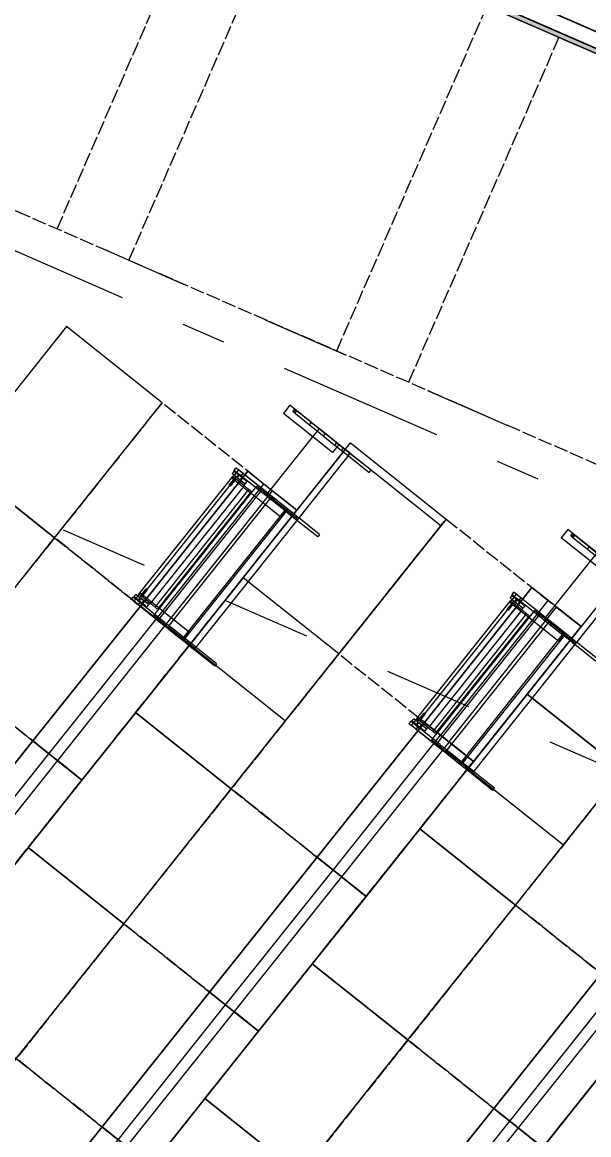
# Model space of a CAD drawing. Header units: millimetres. Extents: x -50172 to 90294, y -80883 to 25069.
# Drawn here: x -13281 to -11474, y -53916 to -50368 of the extents above; entities that cross this region are included whole.
import ezdxf
from ezdxf.enums import TextEntityAlignment as Align

# ---------------------------------------------------------------- set-up
doc = ezdxf.new("R2010")
doc.units = ezdxf.units.MM
doc.header["$MEASUREMENT"] = 0
for name, pattern in [('Dashed', [564.444447, 282.222223, -282.222223]), ('Double Dashed', [1093.611073, 529.166651, -211.666656, 141.111112, -211.666656]), ('Hidden Line', [55, 45, -10])]:
    doc.linetypes.add(name, pattern=pattern)
for name, color, linetype in [('A-95-MC_Marker_Section_P2.Marker', 7, 'Continuous'), ('New_A-15-MG_Structural_Grid_Phase_2', 7, 'Continuous'), ('New_A-25-M_Wall_Int', 7, 'Continuous'), ('New_A-35-M_FFE-Zone', 7, 'Continuous'), ('New_A-35-M_FFE_Fixed', 7, 'Continuous'), ('New_A-95-P_Drawing', 7, 'Continuous')]:
    doc.layers.add(name, color=color, linetype=linetype)
for name, color, linetype, lineweight in [('A-95-MC_Marker_Section_P2.Marker_Pen_No__1', 7, 'Continuous', 13), ('New_A-25-M_Wall_Int_Pen_No__1', 7, 'Continuous', 13), ('New_A-35-M_FFE_Fixed_Pen_No__101', 252, 'Continuous', 15), ('New_A-35-M_FFE_Fixed_Pen_No__93', 8, 'Continuous', 13), ('New_A-95-P_Drawing_Pen_No__1', 7, 'Continuous', 13), ('New_ArchiCAD Zone Stamps_Pen_No__9', 7, 'Continuous', 13)]:
    doc.layers.add(name, color=color, linetype=linetype, lineweight=lineweight)
for name, color, linetype, lineweight, true_color in [('New_A-15-MG_Structural_Grid_Phase_2_Pen_No__222', 7, 'Continuous', 13, 0x65af33), ('New_A-25-M_Wall_Int_Pen_No__107', 7, 'Continuous', 15, 0xa6a6a6), ('New_A-25-M_Wall_Int_Pen_No__81', 7, 'Continuous', 20, 0x6a6a6a), ('New_A-35-M_FFE-Zone_Pen_No__74', 7, 'Continuous', 20, 0x606060), ('New_A-35-M_FFE_Fixed_Pen_No__102', 7, 'Continuous', 15, 0xcccccc)]:
    doc.layers.add(name, color=color, linetype=linetype, lineweight=lineweight, true_color=true_color)
doc.styles.add('GENERATED_STYLE_1', font='')
doc.styles.add('GENERATED_STYLE_3', font='')
doc.styles.add('GENERATED_STYLE_4', font='')
doc.styles.get('GENERATED_STYLE_1').set_extended_font_data('Arial', bold=True)
doc.styles.get('GENERATED_STYLE_3').set_extended_font_data('Arial')
doc.styles.get('GENERATED_STYLE_4').set_extended_font_data('Swis721 BT')
doc.dimstyles.new('GENERATED_STYLE__5', dxfattribs={"dimtxt": 200, "dimasz": 152, "dimexe": 0.18, "dimexo": 0, "dimgap": 0.09, "dimtad": 1, "dimdec": 0, "dimzin": 0, "dimdsep": 46, "dimtxsty": 'GENERATED_STYLE_3', "dimblk": 'ARROWHEAD_2', "dimblk1": 'ARROWHEAD_2', "dimblk2": 'ARROWHEAD_2', "dimcen": 0.09, "dimclrd": 7, "dimclre": 7, "dimclrt": 7, "dimadec": 0, "dimazin": 0, "dimtfac": 1, "dimtdec": 4, "dimtmove": 0, "dimatfit": 3, "dimfxl": 1, "dimtolj": 1, "dimtzin": 0, "dimarcsym": 0})

# ---------------------------------------------------------------- blocks, each defined once
blk = doc.blocks.new('Lecture 1 First_INB 114R_2_1', base_point=(-22395.8, -55564.1))
at = {"layer": 'New_A-35-M_FFE-Zone_Pen_No__74', "linetype": 'Continuous'}
blk.add_line((-1721.4, -54710.4), (-19692.8, -46873.9), dxfattribs=at)
at = {"layer": 'New_ArchiCAD Zone Stamps_Pen_No__9'}
for tag, height, style, p in [('ROOM_NAME', 250, 'GENERATED_STYLE_1', (-23019.3, -54095.7)), ('zoneNameLine2', 250, 'GENERATED_STYLE_1', (-23207.8, -54527.8)), ('ROOM_NUMBER', 200, 'GENERATED_STYLE_3', (-23396.2, -54948.5)), ('measuredAreaCode', 200, 'GENERATED_STYLE_3', (-23553.2, -55308.6)), ('DUMMY_649', 200, 'GENERATED_STYLE_3', (-23245.8, -55442.7)), ('DUMMY_650', 200, 'GENERATED_STYLE_3', (-22616.7, -55717)), ('DUMMY_651', 133.3, 'GENERATED_STYLE_3', (-22337.4, -55823.6))]:
    blk.add_attdef(tag, text='', height=height, rotation=336.4404, dxfattribs=dict(at, style=style)).set_placement(p, align=Align.TOP_LEFT)
blk = doc.blocks.new('Wall_257_1', base_point=(-6936.2, -52436.4))
at = {"layer": 'New_A-25-M_Wall_Int_Pen_No__107', "linetype": 'Continuous'}
blk.add_hatch(color=256, dxfattribs=at).paths.add_polyline_path([(-16539.5, -48248.9), (-6936.2, -52436.4), (-6930.2, -52422.7), (-16533.5, -48235.2)])
at = {"layer": 'New_A-25-M_Wall_Int_Pen_No__81', "linetype": 'Continuous', "lineweight": 0, "true_color": 0x353535}
for points in [[(-16513.9, -48190.3), (-6910.6, -52377.8), (-6910.2, -52376.9), (-16513.5, -48189.3)], [(-16533.5, -48235.2), (-6930.2, -52422.7), (-6929.8, -52421.8), (-16533.1, -48234.3)]]:
    blk.add_hatch(color=250, dxfattribs=at).paths.add_polyline_path(points)
at = {"layer": 'New_A-25-M_Wall_Int_Pen_No__1', "linetype": 'Continuous'}
for p, q in [((-16513.9, -48190.3), (-6910.6, -52377.8)), ((-16513.5, -48189.3), (-6910.2, -52376.9)), ((-16533.5, -48235.2), (-6930.2, -52422.7)), ((-16533.1, -48234.3), (-6929.8, -52421.8))]:
    blk.add_line(p, q, dxfattribs=at)
at = {"layer": 'New_A-25-M_Wall_Int_Pen_No__1', "linetype": 'Continuous', "flags": 128}
blk.add_lwpolyline([(-16752.7, -48155.9), (-6936.2, -52436.4)], dxfattribs=at)
blk = doc.blocks.new('Standard grid marker_15')
at = {"layer": 'New_A-15-MG_Structural_Grid_Phase_2_Pen_No__222', "linetype": 'Double Dashed'}
blk.add_line((2590.6, 0), (20063.5, 0), dxfattribs=at)
at = {"layer": 'New_A-15-MG_Structural_Grid_Phase_2_Pen_No__222', "style": 'GENERATED_STYLE_4'}
for tag, p in [('AC_MarkerText_1_0', (-500, 43.4)), ('AC_MarkerText_1_1', (23154.2, 43.4))]:
    blk.add_attdef(tag, text='', height=350, rotation=180, dxfattribs=at).set_placement(p, align=Align.MIDDLE_CENTER)
blk = doc.blocks.new('Montpelier with surface-row end_2')
at = {"layer": 'New_A-35-M_FFE_Fixed_Pen_No__93', "linetype": 'Continuous'}
for p, q in [((390, 795.2), (0, 795.2)), ((0, 795.2), (0, 0)), ((285, 800), (370, 800)), ((285, 790.4), (285, 800)), ((285, 790.4), (370, 790.4)), ((370, 800), (371, 800)), ((370, 790.4), (370, 800)), ((370, 268.3), (370, 795.2)), ((370, 795.2), (414.6, 795.2)), ((370, 790.4), (371, 790.4)), ((371, 800), (397.3, 800)), ((371, 790.4), (371, 800)), ((371, 790.4), (397.3, 790.4)), ((390, 0), (390, 795.2)), ((397.3, 790.4), (397.3, 800)), ((397.3, 800), (424.7, 800)), ((397.3, 790.4), (424.7, 790.4)), ((414.6, 795.2), (415.5, 795.2)), ((414.6, 268.3), (414.6, 795.2)), ((415.5, 795.2), (416.5, 795.2)), ((416, 799.5), (616, 799.5)), ((416, 799.5), (416, 766)), ((416.5, 795.2), (417.4, 795.2)), ((417.4, 795.2), (418.3, 795.2)), ((418.3, 795.2), (419, 795.2)), ((419, 795.2), (419.6, 795.2)), ((419.6, 795.2), (420, 795.2)), ((420, 795.2), (420.2, 795.2)), ((420.2, 268.3), (420.2, 795.2)), ((420.2, 795.2), (480, 795.2)), ((424.7, 790.4), (424.7, 800)), ((424.7, 800), (470.9, 800)), ((424.7, 790.4), (470.9, 790.4)), ((470.9, 800), (477.4, 800)), ((470.9, 790.4), (470.9, 800)), ((470.9, 790.4), (477.4, 790.4)), ((477.4, 800), (478.6, 800)), ((477.4, 790.4), (477.4, 800)), ((477.4, 790.4), (478.6, 790.4)), ((478.6, 800), (480.7, 800)), ((478.6, 790.4), (480.7, 790.4)), ((480, 795.2), (482.5, 795.2)), ((480, 268.3), (480, 795.2)), ((480.7, 800), (483.7, 800)), ((480.7, 790.4), (483.7, 790.4)), ((482.5, 795.2), (485.7, 795.2)), ((483.7, 800), (487.4, 800)), ((483.7, 790.4), (487.4, 790.4)), ((485.7, 795.2), (489.5, 795.2)), ((487.4, 800), (491.7, 800)), ((487.4, 790.4), (491.7, 790.4)), ((489.5, 795.2), (493.9, 795.2)), ((491.7, 800), (496.6, 800)), ((491.7, 790.4), (496.6, 790.4)), ((493.9, 795.2), (499, 795.2)), ((496.6, 800), (501.7, 800)), ((496.6, 790.4), (501.7, 790.4)), ((499, 795.2), (504.7, 795.2)), ((501.7, 800), (507.1, 800)), ((501.7, 790.4), (507.1, 790.4)), ((504.7, 795.2), (511, 795.2)), ((507.1, 800), (597.9, 800)), ((507.1, 790.4), (507.1, 800)), ((507.1, 790.4), (597.9, 790.4)), ((511, 795.2), (517.9, 795.2)), ((517.9, 795.2), (525.2, 795.2)), ((517.9, 268.3), (517.9, 795.2)), ((525.2, 795.2), (530.9, 795.2)), ((530.9, 795.2), (535, 795.2)), ((535, 795.2), (537.4, 795.2)), ((537.4, 795.2), (538.2, 795.2)), ((538.2, 268.3), (538.2, 795.2)), ((571.6, 787.5), (573.6, 787.5)), ((571.6, 787.5), (571.6, 778.3)), ((573.6, 787.5), (579.3, 787.5)), ((579.3, 787.5), (587.8, 787.5)), ((587.8, 787.5), (597.9, 787.5)), ((589.7, 790.7), (590.2, 790.7)), ((589.7, 790.7), (589.7, 778.3)), ((590.2, 790.7), (591.7, 790.7)), ((591.7, 790.7), (594, 790.7)), ((592.1, 790.7), (592.7, 790.7)), ((592.1, 790.7), (592.1, 778.3)), ((592.7, 790.7), (594.2, 790.7)), ((594, 790.7), (596.7, 790.7)), ((594.2, 790.7), (596.5, 790.7)), ((596.5, 790.7), (599.1, 790.7)), ((596.7, 790.7), (599.4, 790.7)), ((597.9, 800), (608.1, 800)), ((597.9, 790.4), (597.9, 800)), ((597.9, 790.4), (608.1, 790.4)), ((597.9, 787.5), (608, 787.5)), ((599.1, 790.7), (601.8, 790.7)), ((599.4, 790.7), (601.6, 790.7)), ((601.6, 790.7), (603.2, 790.7)), ((601.8, 790.7), (604.1, 790.7)), ((603.2, 790.7), (603.7, 790.7)), ((603.7, 790.7), (603.7, 778.3)), ((604.1, 790.7), (605.6, 790.7)), ((605.6, 790.7), (606.1, 790.7)), ((606.1, 790.7), (606.1, 778.3)), ((608, 787.5), (616.5, 787.5)), ((608.1, 800), (617, 800)), ((608.1, 790.4), (617, 790.4)), ((616, 799.5), (616, 766)), ((616.5, 787.5), (622.2, 787.5)), ((617, 800), (623.5, 800)), ((617, 790.4), (623.5, 790.4)), ((622.2, 787.5), (624.2, 787.5)), ((623.5, 800), (626.7, 800)), ((623.5, 790.4), (626.7, 790.4)), ((624.2, 787.5), (624.2, 778.3)), ((626.7, 790.4), (626.7, 800)), ((416, 766), (616, 766)), ((541.1, 291.7), (541.1, 771.7)), ((541.1, 771.7), (541.7, 771.7)), ((541.7, 771.7), (543.1, 771.7)), ((543.1, 771.7), (545.3, 771.7)), ((545.3, 771.7), (548.1, 771.7)), ((548.1, 771.7), (551.8, 771.7)), ((551.8, 771.7), (552.7, 771.7)), ((551.8, 291.7), (551.8, 771.7)), ((552.7, 771.7), (554.3, 771.7)), ((554.3, 771.7), (556.3, 771.7)), ((556.3, 771.7), (558.8, 771.7)), ((558.8, 771.7), (561.5, 771.7)), ((561.5, 771.7), (564.4, 771.7)), ((564.4, 771.7), (567.4, 771.7)), ((567.4, 771.7), (570.4, 771.7)), ((570.4, 771.7), (607, 771.7)), ((570.4, 291.7), (570.4, 771.7)), ((571.6, 778.3), (573.6, 778.3)), ((571.6, 777.5), (572.4, 777.5)), ((571.6, 777.5), (571.6, 771.7)), ((571.6, 771.7), (572.4, 771.7)), ((572.4, 777.5), (574.9, 777.5)), ((572.4, 771.7), (574.9, 771.7)), ((573.6, 778.3), (579.3, 778.3)), ((574.9, 777.5), (578.9, 777.5)), ((574.9, 771.7), (578.9, 771.7)), ((578.9, 777.5), (584, 777.5)), ((578.9, 771.7), (584, 771.7)), ((579.3, 778.3), (587.8, 778.3)), ((584, 777.5), (590.1, 777.5)), ((584, 771.7), (590.1, 771.7)), ((587.8, 778.3), (597.9, 778.3)), ((589.7, 778.3), (590.2, 778.3)), ((590.1, 777.5), (596.6, 777.5)), ((590.1, 771.7), (596.6, 771.7)), ((590.2, 778.3), (591.7, 778.3)), ((591.7, 778.3), (594, 778.3)), ((592.1, 778.3), (592.7, 778.3)), ((592.7, 778.3), (594.2, 778.3)), ((594, 778.3), (596.7, 778.3)), ((594.2, 778.3), (596.5, 778.3)), ((596.5, 778.3), (599.1, 778.3)), ((596.6, 777.5), (603.3, 777.5)), ((596.6, 771.7), (603.3, 771.7)), ((596.7, 778.3), (599.4, 778.3)), ((597.9, 778.3), (608, 778.3)), ((599.1, 778.3), (601.8, 778.3)), ((599.4, 778.3), (601.6, 778.3)), ((601.6, 778.3), (603.2, 778.3)), ((601.8, 778.3), (604.1, 778.3)), ((603.2, 778.3), (603.7, 778.3)), ((603.3, 777.5), (609.5, 777.5)), ((603.3, 771.7), (609.5, 771.7)), ((604.1, 778.3), (605.6, 778.3)), ((604.5, 771.7), (604.5, 743)), ((604.5, 771.7), (609.5, 771.7)), ((605.6, 778.3), (606.1, 778.3)), ((607, 771.7), (609.5, 771.7)), ((607, 291.7), (607, 771.7)), ((608, 778.3), (616.5, 778.3)), ((609.5, 777.5), (609.5, 771.7)), ((609.5, 771.7), (609.5, 743)), ((609.5, 771.7), (611.9, 771.7)), ((611.9, 771.7), (613.9, 771.7)), ((613.9, 771.7), (615.5, 771.7)), ((615.5, 771.7), (616.8, 771.7)), ((616.5, 778.3), (622.2, 778.3)), ((616.8, 771.7), (617.6, 771.7)), ((617.6, 771.7), (617.9, 771.7)), ((617.9, 291.7), (617.9, 771.7)), ((622.2, 778.3), (624.2, 778.3)), ((604.5, 743), (609.5, 743)), ((604.5, 291.7), (604.5, 320.5)), ((604.5, 320.5), (609.5, 320.5)), ((609.5, 291.7), (609.5, 320.5)), ((416, 263.5), (416, 297)), ((416, 297), (616, 297)), ((541.1, 291.7), (541.7, 291.7)), ((541.7, 291.7), (543.1, 291.7)), ((543.1, 291.7), (545.3, 291.7)), ((545.3, 291.7), (548.1, 291.7)), ((548.1, 291.7), (551.8, 291.7)), ((551.8, 291.7), (552.7, 291.7)), ((552.7, 291.7), (554.3, 291.7)), ((554.3, 291.7), (556.3, 291.7)), ((556.3, 291.7), (558.8, 291.7)), ((558.8, 291.7), (561.5, 291.7)), ((561.5, 291.7), (564.4, 291.7)), ((564.4, 291.7), (567.4, 291.7)), ((567.4, 291.7), (570.4, 291.7)), ((570.4, 291.7), (607, 291.7)), ((571.6, 286), (571.6, 291.7)), ((571.6, 291.7), (572.4, 291.7)), ((571.6, 286), (572.4, 286)), ((571.6, 285.2), (573.6, 285.2)), ((571.6, 275.9), (571.6, 285.2)), ((572.4, 291.7), (574.9, 291.7)), ((572.4, 286), (574.9, 286)), ((573.6, 285.2), (579.3, 285.2)), ((574.9, 291.7), (578.9, 291.7)), ((574.9, 286), (578.9, 286)), ((578.9, 291.7), (584, 291.7)), ((578.9, 286), (584, 286)), ((579.3, 285.2), (587.8, 285.2)), ((584, 291.7), (590.1, 291.7)), ((584, 286), (590.1, 286)), ((587.8, 285.2), (597.9, 285.2)), ((589.7, 272.8), (589.7, 285.2)), ((589.7, 285.2), (590.2, 285.2)), ((590.1, 291.7), (596.6, 291.7)), ((590.1, 286), (596.6, 286)), ((590.2, 285.2), (591.7, 285.2)), ((591.7, 285.2), (594, 285.2)), ((592.1, 272.8), (592.1, 285.2)), ((592.1, 285.2), (592.7, 285.2)), ((592.7, 285.2), (594.2, 285.2)), ((594, 285.2), (596.7, 285.2)), ((594.2, 285.2), (596.5, 285.2)), ((596.5, 285.2), (599.1, 285.2)), ((596.6, 291.7), (603.3, 291.7)), ((596.6, 286), (603.3, 286)), ((596.7, 285.2), (599.4, 285.2)), ((597.9, 285.2), (608, 285.2)), ((599.1, 285.2), (601.8, 285.2)), ((599.4, 285.2), (601.6, 285.2)), ((601.6, 285.2), (603.2, 285.2)), ((601.8, 285.2), (604.1, 285.2)), ((603.2, 285.2), (603.7, 285.2)), ((603.3, 291.7), (609.5, 291.7)), ((603.3, 286), (609.5, 286)), ((603.7, 272.8), (603.7, 285.2)), ((604.1, 285.2), (605.6, 285.2)), ((604.5, 291.7), (609.5, 291.7)), ((605.6, 285.2), (606.1, 285.2)), ((606.1, 272.8), (606.1, 285.2)), ((607, 291.7), (609.5, 291.7)), ((608, 285.2), (616.5, 285.2)), ((609.5, 291.7), (611.9, 291.7)), ((609.5, 286), (609.5, 291.7)), ((611.9, 291.7), (613.9, 291.7)), ((613.9, 291.7), (615.5, 291.7)), ((615.5, 291.7), (616.8, 291.7)), ((616, 263.5), (616, 297)), ((616.5, 285.2), (622.2, 285.2)), ((616.8, 291.7), (617.6, 291.7)), ((617.6, 291.7), (617.9, 291.7)), ((622.2, 285.2), (624.2, 285.2)), ((624.2, 275.9), (624.2, 285.2)), ((285, 273.1), (370, 273.1)), ((285, 263.5), (285, 273.1)), ((285, 263.5), (370, 263.5)), ((370, 273.1), (371, 273.1)), ((370, 263.5), (370, 273.1)), ((370, 268.3), (414.6, 268.3)), ((370, 263.5), (371, 263.5)), ((370.4, 0), (370.4, 268.3)), ((370.4, 268.3), (390, 268.3)), ((371, 273.1), (397.3, 273.1)), ((371, 263.5), (371, 273.1)), ((371, 263.5), (397.3, 263.5)), ((390, 268.3), (497, 268.3)), ((390, 0), (390, 268.3)), ((397.3, 273.1), (424.7, 273.1)), ((397.3, 263.5), (397.3, 273.1)), ((397.3, 263.5), (424.7, 263.5)), ((414.6, 268.3), (415.5, 268.3)), ((415.5, 268.3), (416.5, 268.3)), ((416, 263.5), (616, 263.5)), ((416.5, 268.3), (417.4, 268.3)), ((417.4, 268.3), (418.3, 268.3)), ((418.3, 268.3), (419, 268.3)), ((419, 268.3), (419.6, 268.3)), ((419.6, 268.3), (420, 268.3)), ((420, 268.3), (420.2, 268.3)), ((420.2, 268.3), (480, 268.3)), ((424.7, 273.1), (470.9, 273.1)), ((424.7, 263.5), (424.7, 273.1)), ((424.7, 263.5), (470.9, 263.5)), ((470.9, 273.1), (477.4, 273.1)), ((470.9, 263.5), (470.9, 273.1)), ((470.9, 263.5), (477.4, 263.5)), ((477.4, 273.1), (478.6, 273.1)), ((477.4, 263.5), (477.4, 273.1)), ((477.4, 263.5), (478.6, 263.5)), ((478.6, 273.1), (480.7, 273.1)), ((478.6, 263.5), (480.7, 263.5)), ((480, 268.3), (482.5, 268.3)), ((480.7, 273.1), (483.7, 273.1)), ((480.7, 263.5), (483.7, 263.5)), ((482.5, 268.3), (485.7, 268.3)), ((483.7, 273.1), (487.4, 273.1)), ((483.7, 263.5), (487.4, 263.5)), ((485.7, 268.3), (489.5, 268.3)), ((487.4, 273.1), (491.7, 273.1)), ((487.4, 263.5), (491.7, 263.5)), ((489.5, 268.3), (493.9, 268.3)), ((491.7, 273.1), (496.6, 273.1)), ((491.7, 263.5), (496.6, 263.5)), ((493.9, 268.3), (499, 268.3)), ((496.6, 273.1), (501.7, 273.1)), ((496.6, 263.5), (501.7, 263.5)), ((497, 0), (497, 268.3)), ((499, 268.3), (504.7, 268.3)), ((501.7, 273.1), (507.1, 273.1)), ((501.7, 263.5), (507.1, 263.5)), ((504.7, 268.3), (511, 268.3)), ((507.1, 273.1), (597.9, 273.1)), ((507.1, 263.5), (507.1, 273.1)), ((507.1, 263.5), (597.9, 263.5)), ((511, 268.3), (517.9, 268.3)), ((517.9, 268.3), (525.2, 268.3)), ((525.2, 268.3), (530.9, 268.3)), ((530.9, 268.3), (535, 268.3)), ((535, 268.3), (537.4, 268.3)), ((537.4, 268.3), (538.2, 268.3)), ((571.6, 275.9), (573.6, 275.9)), ((573.6, 275.9), (579.3, 275.9)), ((579.3, 275.9), (587.8, 275.9)), ((587.8, 275.9), (597.9, 275.9)), ((589.7, 272.8), (590.2, 272.8)), ((590.2, 272.8), (591.7, 272.8)), ((591.7, 272.8), (594, 272.8)), ((592.1, 272.8), (592.7, 272.8)), ((592.7, 272.8), (594.2, 272.8)), ((594, 272.8), (596.7, 272.8)), ((594.2, 272.8), (596.5, 272.8)), ((596.5, 272.8), (599.1, 272.8)), ((596.7, 272.8), (599.4, 272.8)), ((597.9, 275.9), (608, 275.9)), ((597.9, 273.1), (608.1, 273.1)), ((597.9, 263.5), (597.9, 273.1)), ((597.9, 263.5), (608.1, 263.5)), ((599.1, 272.8), (601.8, 272.8)), ((599.4, 272.8), (601.6, 272.8)), ((601.6, 272.8), (603.2, 272.8)), ((601.8, 272.8), (604.1, 272.8)), ((603.2, 272.8), (603.7, 272.8)), ((604.1, 272.8), (605.6, 272.8)), ((605.6, 272.8), (606.1, 272.8)), ((608, 275.9), (616.5, 275.9)), ((608.1, 273.1), (617, 273.1)), ((608.1, 263.5), (617, 263.5)), ((616.5, 275.9), (622.2, 275.9)), ((617, 273.1), (623.5, 273.1)), ((617, 263.5), (623.5, 263.5)), ((622.2, 275.9), (624.2, 275.9)), ((623.5, 273.1), (626.7, 273.1)), ((623.5, 263.5), (626.7, 263.5)), ((626.7, 263.5), (626.7, 273.1)), ((0, 0), (390, 0)), ((285, 9.6), (285, 0)), ((370, 9.6), (285, 9.6)), ((370, 0), (285, 0)), ((370, 9.6), (370, 0)), ((371, 9.6), (370, 9.6)), ((371, 0), (370, 0)), ((370.4, 0), (390, 0)), ((371, 9.6), (371, 0)), ((397.3, 9.6), (371, 9.6)), ((397.3, 0), (371, 0)), ((390, 0), (497, 0)), ((424.7, 9.6), (397.3, 9.6)), ((397.3, 9.6), (397.3, 0)), ((424.7, 0), (397.3, 0)), ((416, 0), (416, 33.5)), ((416, 33.5), (616, 33.5)), ((416, 0), (616, 0)), ((470.9, 9.6), (424.7, 9.6)), ((424.7, 9.6), (424.7, 0)), ((470.9, 0), (424.7, 0)), ((477.4, 9.6), (470.9, 9.6)), ((470.9, 9.6), (470.9, 0)), ((477.4, 0), (470.9, 0)), ((495.7, 9.6), (477.4, 9.6)), ((495.7, 0), (477.4, 0)), ((528.2, 9.6), (495.7, 9.6)), ((528.2, 0), (495.7, 0)), ((530.6, 9.6), (528.2, 9.6)), ((528.2, 9.6), (528.2, 0)), ((530.6, 0), (528.2, 0)), ((534.9, 9.6), (530.6, 9.6)), ((534.9, 0), (530.6, 0)), ((540.8, 9.6), (534.9, 9.6)), ((540.8, 0), (534.9, 0)), ((548.2, 9.6), (540.8, 9.6)), ((548.2, 0), (540.8, 0)), ((556.9, 9.6), (548.2, 9.6)), ((556.9, 0), (548.2, 0)), ((566.6, 9.6), (556.9, 9.6)), ((566.6, 0), (556.9, 0)), ((576.9, 9.6), (566.6, 9.6)), ((576.9, 0), (566.6, 0)), ((587.6, 9.6), (576.9, 9.6)), ((587.6, 0), (576.9, 0)), ((591, 9.6), (587.6, 9.6)), ((587.6, 9.6), (587.6, 0)), ((591, 0), (587.6, 0)), ((592, 9.6), (591, 9.6)), ((591, 9.6), (591, 0)), ((592, 0), (591, 0)), ((592.9, 9.6), (592, 9.6)), ((592.9, 0), (592, 0)), ((593.8, 9.6), (592.9, 9.6)), ((593.8, 0), (592.9, 0)), ((594.6, 9.6), (593.8, 9.6)), ((594.6, 0), (593.8, 0)), ((595.2, 9.6), (594.6, 9.6)), ((595.2, 0), (594.6, 0)), ((595.6, 9.6), (595.2, 9.6)), ((595.6, 0), (595.2, 0)), ((595.9, 9.6), (595.6, 9.6)), ((595.9, 0), (595.6, 0)), ((596, 9.6), (595.9, 9.6)), ((596, 0), (595.9, 0)), ((596, 9.6), (596, 0)), ((616, 0), (616, 33.5))]:
    blk.add_line(p, q, dxfattribs=at)
blk = doc.blocks.new('*D1390')
at = {"layer": 'New_A-95-P_Drawing_Pen_No__1', "linetype": 'Continuous'}
for p, q in [((-8689.6, -51407.6), (-8826.8, -51221.8)), ((-8719.1, -51225), (-8758.2, -51314.7)), ((-8895.7, -51254.7), (-8620.7, -51374.6)), ((-8758.2, -51314.7), (-8878.1, -51589.7)), ((-8946.7, -51496.8), (-8809.5, -51682.6)), ((-9015.6, -51529.7), (-8740.6, -51649.6)), ((-8878.1, -51589.7), (-8917.2, -51679.3))]:
    blk.add_line(p, q, dxfattribs=at)
at = {"layer": 'New_A-95-P_Drawing_Pen_No__1', "insert": (-8771.7, -51245.7), "char_height": 200, "attachment_point": 7, "rotation": 66.4404, "style": 'GENERATED_STYLE_3'}
blk.add_mtext('\\A1;{\\fArial|b0|i0|c0|p34;300}', dxfattribs=at)
blk = doc.blocks.new('ARROWHEAD_2')
at = {"color": 0, "linetype": 'Continuous', "lineweight": 0}
for p, q in [((-0.378, -0.655), (0.378, 0.655)), ((0, 0), (-1, 0))]:
    blk.add_line(p, q, dxfattribs=at)
blk = doc.blocks.new('Cutting Plane_6_1', base_point=(10470.5, -62286.8))
at = {"layer": 'A-95-MC_Marker_Section_P2.Marker_Pen_No__1', "linetype": 'Dashed'}
blk.add_line((3665.4, -59319.5), (-44301, -38403.7), dxfattribs=at)

msp = doc.modelspace()

# ---------------------------------------------------------------- linework, layer by layer
at = {"layer": 'New_A-35-M_FFE_Fixed_Pen_No__101', "linetype": 'Hidden Line', "flags": 128}
msp.add_lwpolyline([(-14062.5, -50638.1), (-13582.9, -49538.2), (-3541.3, -53916.8), (-4020.9, -55016.8)], close=True, dxfattribs=at)
for points in [[(-12278.4, -51416.1), (-11798.8, -50316.1)], [(-11569.6, -50416), (-12049.3, -51516)]]:
    msp.add_lwpolyline(points, dxfattribs=at)
at = {"layer": 'New_A-35-M_FFE_Fixed_Pen_No__102', "linetype": 'Hidden Line', "flags": 128}
for points in [[(-13170.5, -51027.1), (-12690.8, -49927.1)], [(-12941.3, -51127), (-12461.7, -50027.1)]]:
    msp.add_lwpolyline(points, dxfattribs=at)
at = {"layer": 'New_A-35-M_FFE_Fixed_Pen_No__102', "linetype": 'Continuous', "flags": 128}
for points in [[(-13140.5, -51338.4), (-13483.3, -51768.5), (-13178.4, -52011.6), (-12835.5, -51581.5)], [(-12576.9, -52139.4), (-12234, -51709.3), (-11929.1, -51952.4), (-12271.9, -52382.5)], [(-13483.3, -51768.5), (-13826.2, -52198.5), (-13521.2, -52441.6), (-13178.4, -52011.6)], [(-12510.6, -51840.5), (-12561.9, -51799.7), (-12904.7, -52229.7), (-12853.4, -52270.6)], [(-12405.5, -51924.3), (-12748.3, -52354.4), (-12904.7, -52229.7), (-12561.9, -51799.7)], [(-12405.5, -51924.3), (-12483.7, -51862), (-12826.5, -52292.1), (-12748.3, -52354.4)], [(-11327.6, -52080.2), (-11670.4, -52510.3), (-11365.5, -52753.3), (-11022.6, -52323.3)], [(-12576.9, -52139.4), (-12919.7, -52569.4), (-12614.7, -52812.5), (-12271.9, -52382.5)], [(-11947, -52641.5), (-11998.2, -52600.6), (-11655.4, -52170.5), (-11604.1, -52211.4)], [(-11841.8, -52725.3), (-11499, -52295.2), (-11655.4, -52170.5), (-11998.2, -52600.6)], [(-12853.4, -52270.6), (-12904.7, -52229.7), (-13247.5, -52659.8), (-13196.2, -52700.7)], [(-12748.3, -52354.4), (-13091.1, -52784.5), (-13247.5, -52659.8), (-12904.7, -52229.7)], [(-11841.8, -52725.3), (-11920, -52663), (-11577.2, -52232.9), (-11499, -52295.2)], [(-12748.3, -52354.4), (-12826.5, -52292.1), (-13169.3, -52722.1), (-13091.1, -52784.5)], [(-11670.4, -52510.3), (-12013.2, -52940.3), (-11708.3, -53183.4), (-11365.5, -52753.3)], [(-12919.7, -52569.4), (-13262.5, -52999.5), (-12957.6, -53242.6), (-12614.7, -52812.5)], [(-11947, -52641.5), (-11998.2, -52600.6), (-12341.1, -53030.7), (-12289.8, -53071.6)], [(-11841.8, -52725.3), (-12184.7, -53155.4), (-12341.1, -53030.7), (-11998.2, -52600.6)], [(-13196.2, -52700.7), (-13247.5, -52659.8), (-13590.3, -53089.9), (-13539.1, -53130.8)], [(-13091.1, -52784.5), (-13434, -53214.6), (-13590.3, -53089.9), (-13247.5, -52659.8)], [(-11841.8, -52725.3), (-11920, -52663), (-12262.9, -53093), (-12184.7, -53155.4)], [(-13091.1, -52784.5), (-13169.3, -52722.1), (-13512.1, -53152.2), (-13434, -53214.6)], [(-12013.2, -52940.3), (-12356.1, -53370.4), (-12051.1, -53613.5), (-11708.3, -53183.4)], [(-13262.5, -52999.5), (-13605.4, -53429.6), (-13300.4, -53672.7), (-12957.6, -53242.6)], [(-12289.8, -53071.6), (-12341.1, -53030.7), (-12683.9, -53460.8), (-12632.6, -53501.6)], [(-12184.7, -53155.4), (-12527.5, -53585.4), (-12683.9, -53460.8), (-12341.1, -53030.7)], [(-12184.7, -53155.4), (-12262.9, -53093), (-12605.7, -53523.1), (-12527.5, -53585.4)], [(-12356.1, -53370.4), (-12698.9, -53800.5), (-12393.9, -54043.6), (-12051.1, -53613.5)], [(-11383.3, -53442.5), (-11434.6, -53401.6), (-11777.4, -53831.7), (-11726.2, -53872.5)], [(-11278.2, -53526.3), (-11621, -53956.3), (-11777.4, -53831.7), (-11434.6, -53401.6)], [(-12632.6, -53501.6), (-12683.9, -53460.8), (-13026.7, -53890.9), (-12975.4, -53931.7)], [(-12527.5, -53585.4), (-12870.3, -54015.5), (-13026.7, -53890.9), (-12683.9, -53460.8)], [(-11278.2, -53526.3), (-11356.4, -53463.9), (-11699.2, -53894), (-11621, -53956.3)], [(-12527.5, -53585.4), (-12605.7, -53523.1), (-12948.5, -53953.2), (-12870.3, -54015.5)], [(-11449.6, -53741.3), (-11792.5, -54171.4), (-11487.5, -54414.5), (-11144.7, -53984.4)], [(-12698.9, -53800.5), (-13041.7, -54230.6), (-12736.8, -54473.7), (-12393.9, -54043.6)], [(-11726.2, -53872.5), (-11777.4, -53831.7), (-12120.3, -54261.7), (-12069, -54302.6)], [(-11621, -53956.3), (-11963.9, -54386.4), (-12120.3, -54261.7), (-11777.4, -53831.7)], [(-12975.4, -53931.7), (-13026.7, -53890.9), (-13369.5, -54320.9), (-13318.3, -54361.8)], [(-12870.3, -54015.5), (-13213.2, -54445.6), (-13369.5, -54320.9), (-13026.7, -53890.9)], [(-11621, -53956.3), (-11699.2, -53894), (-12042.1, -54324.1), (-11963.9, -54386.4)]]:
    msp.add_lwpolyline(points, close=True, dxfattribs=at)
at = {"layer": 'New_A-35-M_FFE_Fixed_Pen_No__102', "linetype": 'Hidden Line', "flags": 128}
for points in [[(-12405.5, -51924.3), (-12835.5, -51581.5), (-13178.4, -52011.6), (-12748.3, -52354.4)], [(-11841.8, -52725.3), (-12271.9, -52382.5), (-11929.1, -51952.4), (-11499, -52295.2)], [(-12748.3, -52354.4), (-13178.4, -52011.6), (-13521.2, -52441.6), (-13091.1, -52784.5)], [(-11841.8, -52725.3), (-12271.9, -52382.5), (-12614.7, -52812.5), (-12184.7, -53155.4)], [(-13091.1, -52784.5), (-13521.2, -52441.6), (-13864, -52871.7), (-13434, -53214.6)], [(-10935.4, -53096.2), (-11365.5, -52753.3), (-11708.3, -53183.4), (-11278.2, -53526.3)], [(-12184.7, -53155.4), (-12614.7, -52812.5), (-12957.6, -53242.6), (-12527.5, -53585.4)], [(-11278.2, -53526.3), (-11708.3, -53183.4), (-12051.1, -53613.5), (-11621, -53956.3)], [(-12527.5, -53585.4), (-12957.6, -53242.6), (-13300.4, -53672.7), (-12870.3, -54015.5)], [(-11621, -53956.3), (-12051.1, -53613.5), (-12393.9, -54043.6), (-11963.9, -54386.4)], [(-12870.3, -54015.5), (-13300.4, -53672.7), (-13643.2, -54102.8), (-13213.2, -54445.6)]]:
    msp.add_lwpolyline(points, close=True, dxfattribs=at)
at = {"layer": 'New_A-95-P_Drawing_Pen_No__1', "linetype": 'Dashed'}
msp.add_line((-19232.6, -48383.7), (-3785, -55119.6), dxfattribs=at)

# ---------------------------------------------------------------- block references
at = {"layer": 'A-95-MC_Marker_Section_P2.Marker'}
msp.add_blockref('Cutting Plane_6_1', (10470.5, -62286.8), dxfattribs=at)
at = {"layer": 'New_A-15-MG_Structural_Grid_Phase_2', "color": 8, "linetype": 'Continuous', "lineweight": 15, "zscale": 1000, "rotation": 156.4404115839914}
msp.add_blockref('Standard grid marker_15', (-562.6, -56653.6), dxfattribs=at)
at = {"layer": 'New_A-25-M_Wall_Int', "color": 250, "lineweight": 50, "true_color": 0x2a2a2a}
msp.add_blockref('Wall_257_1', (-6936.2, -52436.4), dxfattribs=at)
at = {"layer": 'New_A-35-M_FFE-Zone', "linetype": 'Continuous'}
msp.add_blockref('Lecture 1 First_INB 114R_2_1', (-22395.8, -55564.1), dxfattribs=at)
at = {"layer": 'New_A-35-M_FFE_Fixed', "color": 251, "linetype": 'Continuous', "lineweight": 20, "true_color": 0x606060, "zscale": 1000}
for p, rotation in [((-11945.9, -51973.4), 141.4404118615987), ((-11059.6, -52369.7), 141.4404118615991)]:
    msp.add_blockref('Montpelier with surface-row end_2', p, dxfattribs=dict(at, rotation=rotation))

# ---------------------------------------------------------------- dimensions: what is measured, and where the dimension line sits
at = {"layer": 'New_A-95-P_Drawing', "linetype": 'Continuous'}
dim = msp.add_linear_dim(base=(-8878.1, -51589.7), p1=(-11724.5, -50021.2), p2=(-11844.4, -50296.2), angle=246.4404, dimstyle='GENERATED_STYLE__5', dxfattribs=at)
dim.commit()
dim.dimension.update_dxf_attribs({"geometry": '*D1390', "text_midpoint": (-8769.3, -50989.9), "dimtype": 160, "text_rotation": 66.4404})

doc.saveas('drawing.dxf')
